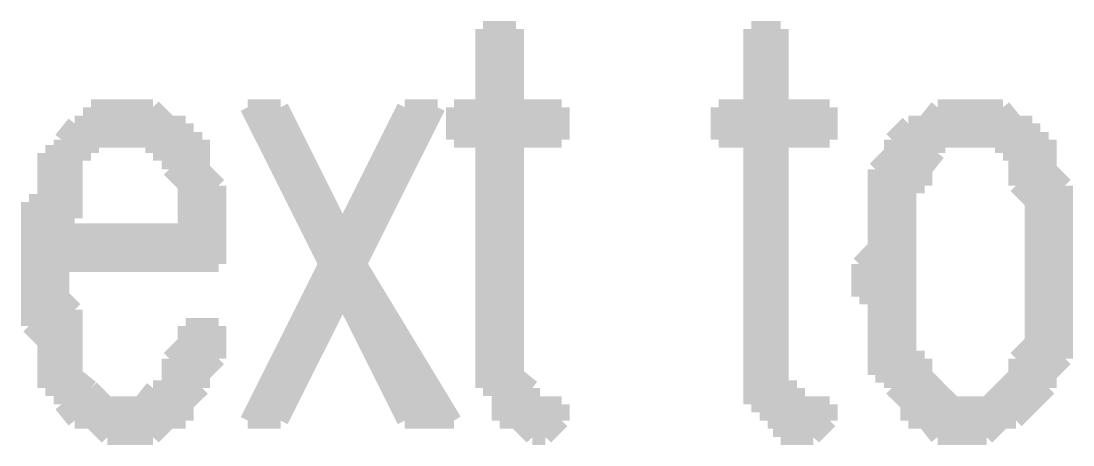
# Model space of a CAD drawing. Header units: millimetres. Extents: x 5 to 350, y 3 to 213.
# Drawn here: x 92.24 to 97.92, y 115.02 to 117.31 of the extents above; entities that cross this region are included whole.
import ezdxf

# ---------------------------------------------------------------- set-up
doc = ezdxf.new("R2010")
doc.units = ezdxf.units.MM
doc.layers.add('H', color=251, linetype='Continuous')
doc.layers.add('P', color=255, linetype='Continuous')

msp = doc.modelspace()

# ---------------------------------------------------------------- hatches: boundary and pattern name
at = {"layer": 'H', "linetype": 'Continuous'}
for points in [[(94.827, 115.235), (94.827, 115.323), (94.738, 115.323), (94.738, 116.664), (94.58, 116.664), (94.58, 116.84), (94.738, 116.84), (94.738, 117.263), (94.915, 117.263), (94.915, 116.84), (95.162, 116.84), (95.162, 116.664), (94.915, 116.664), (94.915, 115.394), (95.003, 115.323), (95.003, 115.235), (94.827, 115.235)], [(96.185, 115.235), (96.185, 116.664), (96.008, 116.664), (96.008, 116.84), (96.185, 116.84), (96.185, 117.263), (96.344, 117.263), (96.344, 116.84), (96.608, 116.84), (96.608, 116.664), (96.344, 116.664), (96.344, 115.323), (96.432, 115.323), (96.432, 115.235), (96.185, 115.235)], [(92.71, 115.058), (92.622, 115.147), (92.534, 115.147), (92.463, 115.235), (92.463, 115.323), (92.375, 115.323), (92.375, 115.57), (92.287, 115.658), (92.287, 116.328), (92.375, 116.328), (92.375, 116.593), (92.463, 116.593), (92.463, 116.664), (92.534, 116.752), (92.622, 116.752), (92.622, 116.84), (92.957, 116.84), (93.045, 116.752), (93.133, 116.752), (92.798, 116.664), (92.622, 116.664), (92.622, 116.593), (92.534, 116.593), (92.534, 116.24), (92.463, 116.24), (92.463, 116.17), (93.31, 116.082), (93.31, 115.993), (92.463, 115.993), (92.463, 115.817), (92.534, 115.746), (92.534, 115.394), (92.71, 115.235), (93.133, 115.235), (93.133, 115.147), (93.045, 115.147), (92.957, 115.058), (92.71, 115.058)], [(93.468, 115.147), (94.315, 116.84), (94.492, 116.84), (93.645, 115.147), (93.468, 115.147)], [(93.892, 115.993), (93.468, 116.84), (93.645, 116.84), (93.98, 116.17), (93.892, 115.993)], [(97.032, 115.235), (96.943, 115.323), (96.943, 115.394), (96.855, 115.394), (96.855, 115.817), (96.767, 115.817), (96.767, 115.993), (96.855, 116.082), (96.855, 116.505), (96.943, 116.593), (96.943, 116.664), (97.032, 116.752), (97.12, 116.752), (97.19, 116.84), (97.543, 116.84), (97.614, 116.752), (97.702, 116.752), (97.702, 116.664), (97.19, 116.664), (97.19, 116.593), (97.12, 116.505), (97.12, 116.417), (97.032, 116.417), (97.032, 115.482), (97.12, 115.482), (97.12, 115.394), (97.278, 115.235), (97.032, 115.235)], [(93.31, 116.082), (92.463, 116.17), (93.133, 116.17), (93.133, 116.417), (93.045, 116.505), (93.045, 116.593), (92.957, 116.593), (92.957, 116.664), (92.798, 116.664), (93.133, 116.752), (93.133, 116.664), (93.222, 116.664), (93.222, 116.505), (93.31, 116.417), (93.31, 116.082)], [(97.19, 115.058), (97.12, 115.147), (97.032, 115.147), (97.032, 115.235), (97.455, 115.235), (97.614, 115.394), (97.614, 115.482), (97.702, 115.57), (97.702, 116.328), (97.614, 116.417), (97.614, 116.593), (97.543, 116.593), (97.543, 116.664), (97.79, 116.664), (97.79, 116.505), (97.878, 116.417), (97.878, 115.482), (97.79, 115.394), (97.79, 115.323), (97.614, 115.147), (97.543, 115.147), (97.455, 115.058), (97.19, 115.058)], [(94.315, 115.147), (93.98, 115.817), (94.068, 115.993), (94.58, 115.147), (94.315, 115.147)], [(92.886, 115.235), (92.957, 115.323), (93.045, 115.323), (93.045, 115.482), (93.133, 115.57), (93.133, 115.658), (93.31, 115.658), (93.31, 115.482), (93.222, 115.394), (93.222, 115.323), (93.133, 115.235), (92.886, 115.235)], [(95.003, 115.058), (94.915, 115.147), (94.827, 115.147), (94.827, 115.235), (95.162, 115.235), (95.162, 115.147), (95.074, 115.058), (95.003, 115.058)], [(96.344, 115.058), (96.344, 115.147), (96.273, 115.147), (96.273, 115.235), (96.608, 115.235), (96.608, 115.147), (96.52, 115.058), (96.344, 115.058)]]:
    msp.add_hatch(color=256, dxfattribs=at).paths.add_polyline_path(points)

# ---------------------------------------------------------------- linework, layer by layer
at = {"layer": 'P', "const_width": 0.085}
for points in [[(94.915, 117.263), (94.738, 117.263)], [(94.738, 117.263), (94.738, 116.84)], [(94.915, 116.84), (94.915, 117.263)], [(96.344, 117.263), (96.185, 117.263)], [(96.185, 117.263), (96.185, 116.84)], [(96.344, 116.84), (96.344, 117.263)], [(92.71, 116.84), (92.622, 116.84)], [(92.622, 116.84), (92.622, 116.752)], [(92.798, 116.84), (92.71, 116.84)], [(92.886, 116.84), (92.798, 116.84)], [(92.957, 116.84), (92.886, 116.84)], [(93.045, 116.752), (92.957, 116.84)], [(93.645, 116.84), (93.468, 116.84)], [(93.468, 116.84), (93.892, 115.993)], [(93.98, 116.17), (93.645, 116.84)], [(94.315, 116.84), (93.98, 116.17)], [(94.068, 115.993), (94.492, 116.84)], [(94.492, 116.84), (94.315, 116.84)], [(94.738, 116.84), (94.58, 116.84)], [(94.58, 116.84), (94.58, 116.664)], [(95.162, 116.84), (94.915, 116.84)], [(95.162, 116.664), (95.162, 116.84)], [(96.185, 116.84), (96.008, 116.84)], [(96.008, 116.84), (96.008, 116.664)], [(96.608, 116.84), (96.344, 116.84)], [(96.608, 116.664), (96.608, 116.84)], [(97.19, 116.84), (97.12, 116.752)], [(97.278, 116.84), (97.19, 116.84)], [(97.367, 116.84), (97.278, 116.84)], [(97.455, 116.84), (97.367, 116.84)], [(97.543, 116.84), (97.455, 116.84)], [(97.455, 116.84), (97.455, 116.84)], [(97.614, 116.752), (97.543, 116.84)], [(92.534, 116.752), (92.463, 116.664)], [(92.622, 116.752), (92.534, 116.752)], [(93.133, 116.752), (92.798, 116.664)], [(92.798, 116.664), (93.133, 116.752)], [(93.133, 116.752), (93.045, 116.752)], [(93.133, 116.664), (93.133, 116.752)], [(97.032, 116.752), (96.943, 116.664)], [(97.12, 116.752), (97.032, 116.752)], [(97.702, 116.752), (97.614, 116.752)], [(97.702, 116.664), (97.702, 116.752)], [(92.463, 116.664), (92.463, 116.593)], [(92.622, 116.593), (92.622, 116.664)], [(92.622, 116.664), (92.71, 116.664)], [(92.71, 116.664), (92.798, 116.664)], [(92.798, 116.664), (92.886, 116.664)], [(92.886, 116.664), (92.957, 116.664)], [(92.957, 116.664), (92.957, 116.593)], [(93.222, 116.664), (93.133, 116.664)], [(93.222, 116.593), (93.222, 116.664)], [(94.58, 116.664), (94.738, 116.664)], [(94.738, 116.664), (94.738, 115.482)], [(94.915, 115.482), (94.915, 116.664)], [(94.915, 116.664), (95.162, 116.664)], [(96.008, 116.664), (96.185, 116.664)], [(96.185, 116.664), (96.185, 115.482)], [(96.344, 115.482), (96.344, 116.664)], [(96.344, 116.664), (96.608, 116.664)], [(96.943, 116.664), (96.943, 116.593)], [(97.19, 116.593), (97.19, 116.664)], [(97.19, 116.664), (97.278, 116.664)], [(97.278, 116.664), (97.367, 116.664)], [(97.702, 116.664), (97.367, 116.664)], [(97.367, 116.664), (97.455, 116.664)], [(97.367, 116.664), (97.702, 116.664)], [(97.455, 116.664), (97.543, 116.664)], [(97.543, 116.664), (97.543, 116.593)], [(97.79, 116.664), (97.702, 116.664)], [(97.79, 116.593), (97.79, 116.664)], [(92.463, 116.593), (92.375, 116.593)], [(92.375, 116.593), (92.375, 116.505)], [(92.534, 116.505), (92.534, 116.593)], [(92.534, 116.593), (92.622, 116.593)], [(92.957, 116.593), (93.045, 116.593)], [(93.045, 116.593), (93.045, 116.505)], [(93.222, 116.505), (93.222, 116.593)], [(96.943, 116.593), (96.855, 116.505)], [(97.12, 116.505), (97.19, 116.593)], [(97.543, 116.593), (97.614, 116.593)], [(97.614, 116.593), (97.614, 116.505)], [(97.79, 116.505), (97.79, 116.593)], [(92.375, 116.505), (92.375, 116.417)], [(92.534, 116.417), (92.534, 116.505)], [(93.045, 116.505), (93.133, 116.417)], [(93.31, 116.417), (93.222, 116.505)], [(96.855, 116.505), (96.855, 116.417)], [(97.12, 116.417), (97.12, 116.505)], [(97.614, 116.505), (97.614, 116.417)], [(97.878, 116.417), (97.79, 116.505)], [(92.375, 116.417), (92.375, 116.328)], [(92.534, 116.328), (92.534, 116.417)], [(93.133, 116.417), (93.133, 116.328)], [(93.31, 116.328), (93.31, 116.417)], [(96.855, 116.417), (96.855, 116.328)], [(97.032, 116.328), (97.032, 116.417)], [(97.032, 116.417), (97.12, 116.417)], [(97.614, 116.417), (97.702, 116.328)], [(97.878, 116.328), (97.878, 116.417)], [(92.375, 116.328), (92.287, 116.328)], [(92.287, 116.328), (92.287, 116.24)], [(92.534, 116.24), (92.534, 116.328)], [(93.133, 116.328), (93.133, 116.24)], [(93.31, 116.24), (93.31, 116.328)], [(96.855, 116.328), (96.855, 116.24)], [(97.032, 116.24), (97.032, 116.328)], [(97.702, 116.328), (97.702, 116.24)], [(97.878, 116.24), (97.878, 116.328)], [(92.287, 116.24), (92.287, 116.17)], [(92.463, 116.17), (92.463, 116.24)], [(92.463, 116.24), (92.534, 116.24)], [(93.133, 116.24), (93.133, 116.17)], [(93.31, 116.17), (93.31, 116.24)], [(96.855, 116.24), (96.855, 116.17)], [(97.032, 116.17), (97.032, 116.24)], [(97.702, 116.24), (97.702, 116.17)], [(97.878, 116.17), (97.878, 116.24)], [(92.287, 116.17), (92.287, 116.082)], [(93.133, 116.17), (92.463, 116.17)], [(92.463, 116.17), (93.31, 116.082)], [(93.31, 116.082), (92.463, 116.17)], [(93.31, 116.082), (93.31, 116.17)], [(93.98, 116.17), (93.892, 115.993)], [(93.892, 115.993), (93.98, 116.17)], [(96.855, 116.17), (96.855, 116.082)], [(97.032, 116.082), (97.032, 116.17)], [(97.702, 116.17), (97.702, 116.082)], [(97.878, 116.082), (97.878, 116.17)], [(92.287, 116.082), (92.287, 115.993)], [(93.31, 115.993), (93.31, 116.082)], [(96.855, 116.082), (96.767, 115.993)], [(97.032, 115.993), (97.032, 116.082)], [(97.702, 116.082), (97.702, 115.993)], [(97.878, 115.993), (97.878, 116.082)], [(92.287, 115.993), (92.287, 115.905)], [(92.463, 115.905), (92.463, 115.993)], [(92.463, 115.993), (93.31, 115.993)], [(93.892, 115.993), (93.468, 115.147)], [(94.068, 115.993), (93.98, 115.817)], [(93.98, 115.817), (94.068, 115.993)], [(94.58, 115.147), (94.068, 115.993)], [(96.767, 115.993), (96.767, 115.905)], [(97.032, 115.905), (97.032, 115.993)], [(97.702, 115.993), (97.702, 115.905)], [(97.878, 115.905), (97.878, 115.993)], [(92.287, 115.905), (92.287, 115.817)], [(92.463, 115.817), (92.463, 115.905)], [(96.767, 115.905), (96.767, 115.817)], [(97.032, 115.817), (97.032, 115.905)], [(97.702, 115.905), (97.702, 115.817)], [(97.878, 115.817), (97.878, 115.905)], [(92.287, 115.817), (92.287, 115.746)], [(92.534, 115.746), (92.463, 115.817)], [(93.645, 115.147), (93.98, 115.817)], [(93.98, 115.817), (94.315, 115.147)], [(96.767, 115.817), (96.855, 115.817)], [(96.855, 115.817), (96.855, 115.746)], [(97.032, 115.746), (97.032, 115.817)], [(97.702, 115.817), (97.702, 115.746)], [(97.878, 115.746), (97.878, 115.817)], [(92.287, 115.746), (92.287, 115.658)], [(92.534, 115.658), (92.534, 115.746)], [(96.855, 115.746), (96.855, 115.658)], [(97.032, 115.658), (97.032, 115.746)], [(97.702, 115.746), (97.702, 115.658)], [(97.878, 115.658), (97.878, 115.746)], [(92.287, 115.658), (92.375, 115.57)], [(92.534, 115.57), (92.534, 115.658)], [(93.31, 115.658), (93.133, 115.658)], [(93.133, 115.658), (93.133, 115.57)], [(93.31, 115.57), (93.31, 115.658)], [(96.855, 115.658), (96.855, 115.57)], [(97.032, 115.57), (97.032, 115.658)], [(97.702, 115.658), (97.702, 115.57)], [(97.878, 115.57), (97.878, 115.658)], [(92.375, 115.57), (92.375, 115.482)], [(92.534, 115.482), (92.534, 115.57)], [(93.133, 115.57), (93.045, 115.482)], [(93.31, 115.482), (93.31, 115.57)], [(96.855, 115.57), (96.855, 115.482)], [(97.032, 115.482), (97.032, 115.57)], [(97.702, 115.57), (97.614, 115.482)], [(97.878, 115.482), (97.878, 115.57)], [(92.375, 115.482), (92.375, 115.394)], [(92.534, 115.394), (92.534, 115.482)], [(93.045, 115.482), (93.045, 115.394)], [(93.222, 115.394), (93.31, 115.482)], [(94.738, 115.482), (94.738, 115.394)], [(94.915, 115.394), (94.915, 115.482)], [(96.185, 115.482), (96.185, 115.394)], [(96.344, 115.394), (96.344, 115.482)], [(96.855, 115.482), (96.855, 115.394)], [(97.12, 115.482), (97.032, 115.482)], [(97.12, 115.394), (97.12, 115.482)], [(97.614, 115.482), (97.614, 115.394)], [(97.79, 115.394), (97.878, 115.482)], [(92.375, 115.394), (92.375, 115.323)], [(92.622, 115.323), (92.534, 115.394)], [(93.045, 115.394), (93.045, 115.323)], [(93.222, 115.323), (93.222, 115.394)], [(94.738, 115.394), (94.738, 115.323)], [(95.003, 115.323), (94.915, 115.394)], [(96.185, 115.394), (96.185, 115.323)], [(96.344, 115.323), (96.344, 115.394)], [(96.855, 115.394), (96.943, 115.394)], [(96.943, 115.394), (96.943, 115.323)], [(97.19, 115.323), (97.12, 115.394)], [(97.614, 115.394), (97.543, 115.323)], [(97.79, 115.323), (97.79, 115.394)], [(92.375, 115.323), (92.463, 115.323)], [(92.463, 115.323), (92.463, 115.235)], [(92.71, 115.235), (92.622, 115.323)], [(92.957, 115.323), (92.886, 115.235)], [(93.045, 115.323), (92.957, 115.323)], [(93.133, 115.235), (93.222, 115.323)], [(94.738, 115.323), (94.827, 115.323)], [(94.827, 115.323), (94.827, 115.235)], [(95.003, 115.235), (95.003, 115.323)], [(96.185, 115.323), (96.185, 115.235)], [(96.432, 115.323), (96.344, 115.323)], [(96.432, 115.235), (96.432, 115.323)], [(96.943, 115.323), (97.032, 115.235)], [(97.278, 115.235), (97.19, 115.323)], [(97.543, 115.323), (97.455, 115.235)], [(97.702, 115.235), (97.79, 115.323)], [(92.463, 115.235), (92.534, 115.147)], [(92.798, 115.235), (92.71, 115.235)], [(92.886, 115.235), (92.798, 115.235)], [(92.798, 115.235), (93.133, 115.235)], [(93.133, 115.235), (92.798, 115.235)], [(93.133, 115.147), (93.133, 115.235)], [(95.074, 115.235), (94.827, 115.235)], [(94.827, 115.235), (94.827, 115.147)], [(94.827, 115.235), (95.074, 115.235)], [(95.074, 115.235), (95.003, 115.235)], [(95.162, 115.235), (95.074, 115.235)], [(95.162, 115.147), (95.162, 115.235)], [(96.185, 115.235), (96.273, 115.235)], [(96.52, 115.235), (96.273, 115.235)], [(96.273, 115.235), (96.273, 115.147)], [(96.273, 115.235), (96.52, 115.235)], [(96.52, 115.235), (96.432, 115.235)], [(96.608, 115.235), (96.52, 115.235)], [(96.608, 115.147), (96.608, 115.235)], [(97.367, 115.235), (97.032, 115.235)], [(97.032, 115.235), (97.032, 115.147)], [(97.032, 115.235), (97.367, 115.235)], [(97.367, 115.235), (97.278, 115.235)], [(97.455, 115.235), (97.367, 115.235)], [(97.614, 115.147), (97.702, 115.235)], [(92.534, 115.147), (92.622, 115.147)], [(92.622, 115.147), (92.71, 115.058)], [(92.957, 115.058), (93.045, 115.147)], [(93.045, 115.147), (93.133, 115.147)], [(93.468, 115.147), (93.645, 115.147)], [(94.315, 115.147), (94.58, 115.147)], [(94.827, 115.147), (94.915, 115.147)], [(94.915, 115.147), (95.003, 115.058)], [(95.074, 115.058), (95.162, 115.147)], [(96.273, 115.147), (96.344, 115.147)], [(96.344, 115.147), (96.344, 115.058)], [(96.52, 115.058), (96.608, 115.147)], [(97.032, 115.147), (97.12, 115.147)], [(97.12, 115.147), (97.19, 115.058)], [(97.455, 115.058), (97.543, 115.147)], [(97.543, 115.147), (97.614, 115.147)], [(92.71, 115.058), (92.798, 115.058)], [(92.798, 115.058), (92.886, 115.058)], [(92.886, 115.058), (92.957, 115.058)], [(95.003, 115.058), (95.074, 115.058)], [(96.344, 115.058), (96.432, 115.058)], [(96.432, 115.058), (96.52, 115.058)], [(97.19, 115.058), (97.278, 115.058)], [(97.278, 115.058), (97.367, 115.058)], [(97.367, 115.058), (97.455, 115.058)]]:
    msp.add_lwpolyline(points, dxfattribs=at)

doc.saveas('drawing.dxf')
